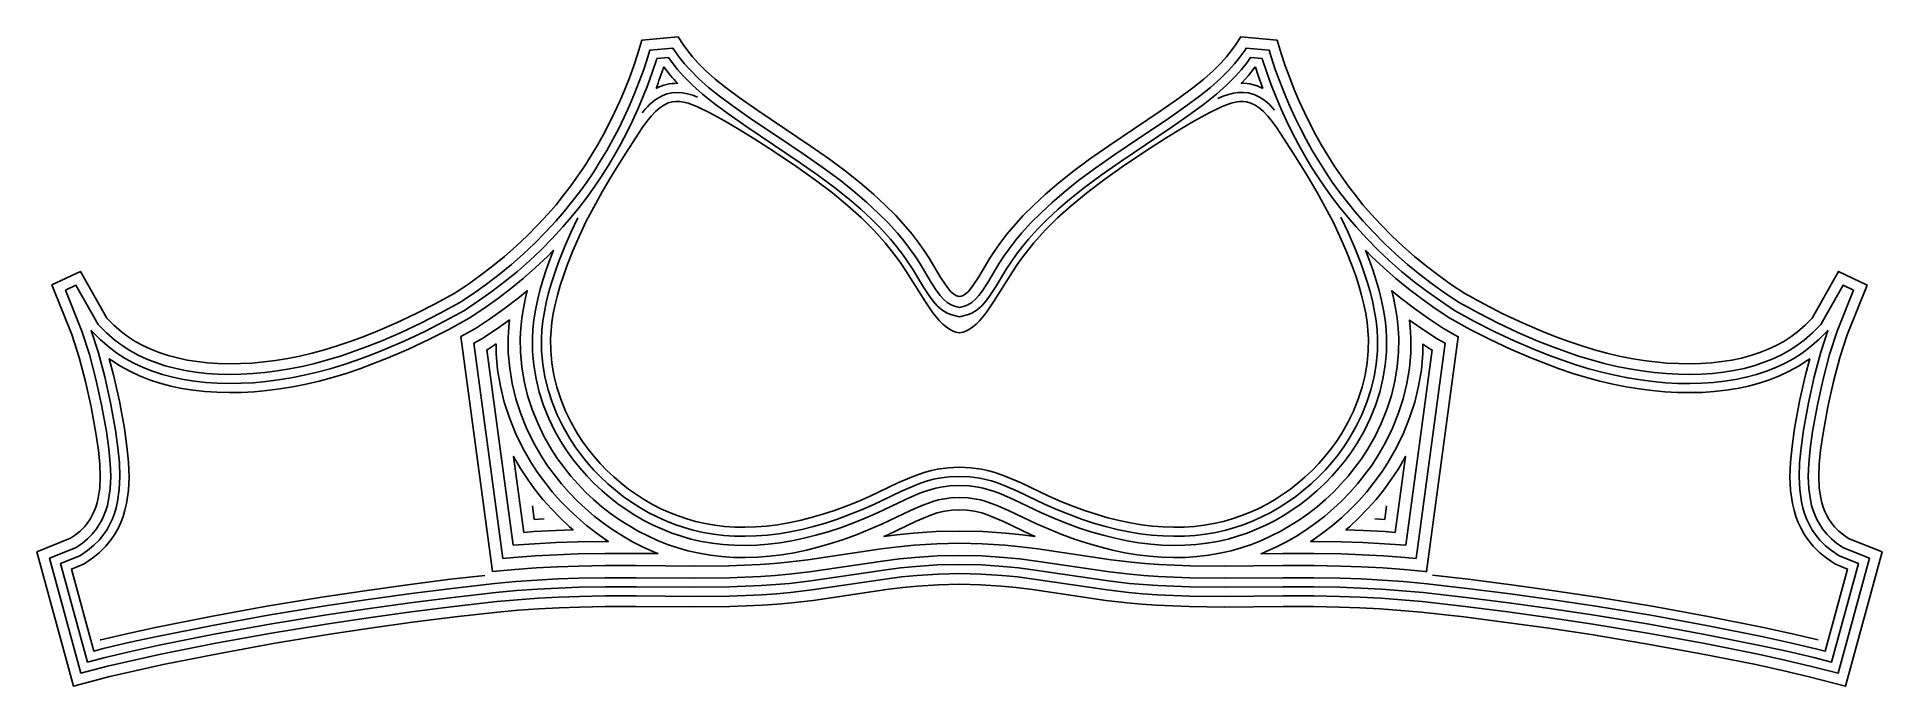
# Model space of a CAD drawing. Extents: x 380 to 988, y 184 to 398.
import ezdxf

# ---------------------------------------------------------------- set-up
doc = ezdxf.new("R2010")
doc.units = 0

msp = doc.modelspace()

# ---------------------------------------------------------------- linework, layer by layer
at = {"layer": '1'}
for points in [[(676.7, 221.338), (669.667, 220.881), (664.689, 220.382), (659.24, 219.704), (635.097, 216.145), (628.076, 215.305), (623.422, 214.872), (618.57, 214.537), (607.938, 214.111), (596.468, 213.992), (577.104, 214.122), (566.979, 214.123), (558.426, 213.981), (551.611, 213.739), (544.796, 213.377), (537.983, 212.883), (531.173, 212.278), (517.047, 210.682), (502.969, 208.907), (488.914, 206.964), (474.883, 204.837), (456.871, 201.85), (438.573, 198.532), (420.441, 194.922), (411.602, 192.991), (402.778, 190.929), (394.06, 188.68), (383.73, 226.572), (392.289, 230.026), (394.41, 231.477), (396.181, 232.941), (397.786, 234.534), (399.177, 236.261), (400.104, 237.658), (400.928, 239.121), (401.642, 240.675), (402.257, 242.29), (402.764, 243.982), (403.185, 245.776), (403.725, 249.469), (403.907, 253.471), (403.749, 257.824), (403.284, 262.635), (402.456, 268.338), (400.857, 277.186), (398.991, 285.646), (396.837, 293.723), (394.402, 301.459), (388.975, 314.901), (392.426, 316.547), (399.758, 303.638), (402.494, 300.833), (405.215, 298.465), (407.635, 296.671), (410.197, 295.042), (412.896, 293.559), (415.741, 292.226), (418.718, 291.062), (421.819, 290.039), (425.046, 289.177), (428.397, 288.465), (431.871, 287.912), (435.455, 287.507), (439.148, 287.257), (442.923, 287.164), (446.788, 287.226), (450.722, 287.432), (454.723, 287.803), (458.758, 288.315), (462.88, 288.991), (467.021, 289.812), (471.191, 290.795), (475.394, 291.93), (479.644, 293.228), (483.985, 294.695), (488.43, 296.333), (493.044, 298.172), (499.606, 300.997), (506.113, 304.048), (512.548, 307.321), (518.979, 310.854), (523.502, 313.848), (527.814, 316.906), (531.997, 320.1), (536.037, 323.404), (539.927, 326.824), (543.675, 330.358), (547.289, 334.024), (550.749, 337.789), (553.41, 340.879), (555.974, 344.046), (558.456, 347.283), (560.836, 350.595), (563.136, 353.987), (565.33, 357.448), (567.442, 360.969), (569.465, 364.585), (571.385, 368.258), (573.221, 372.01), (574.964, 375.834), (576.614, 379.727), (578.174, 383.692), (579.64, 387.732), (581.024, 391.844), (581.705, 394.066), (589.254, 394.75), (589.739, 393.999), (591.357, 391.757), (593.078, 389.601), (594.906, 387.532), (597.745, 384.671), (600.982, 381.797), (604.659, 378.852), (609.1, 375.583), (615.323, 371.245), (624.093, 365.362), (632.579, 359.648), (638.851, 355.257), (644.377, 351.153), (649.295, 347.239), (653.226, 343.864), (656.858, 340.485), (660.207, 337.108), (663.298, 333.686), (665.385, 331.173), (667.34, 328.647), (669.153, 326.122), (670.805, 323.605), (674.482, 317.48), (676.337, 314.625), (677.423, 313.141), (678.492, 311.92), (679.693, 310.876), (681.016, 310.08), (682.131, 309.643), (683.776, 309.243), (685.421, 309.643), (686.536, 310.078), (687.858, 310.876), (689.059, 311.921), (690.129, 313.141), (691.215, 314.625), (693.071, 317.48), (696.746, 323.603), (698.4, 326.122), (700.213, 328.647), (702.167, 331.173), (704.254, 333.685), (707.346, 337.107), (710.694, 340.485), (714.325, 343.863), (718.258, 347.236), (723.175, 351.15), (728.701, 355.256), (734.974, 359.646), (743.46, 365.359), (752.231, 371.242), (758.454, 375.58), (762.895, 378.849), (766.571, 381.795), (769.81, 384.667), (772.649, 387.528), (774.476, 389.598), (776.197, 391.753), (777.814, 393.994), (778.302, 394.746), (785.85, 394.062), (786.531, 391.84), (787.915, 387.728), (789.381, 383.687), (790.94, 379.722), (792.591, 375.83), (794.334, 372.006), (796.169, 368.254), (798.087, 364.581), (800.11, 360.963), (802.224, 357.442), (804.417, 353.983), (806.716, 350.59), (809.098, 347.279), (811.579, 344.04), (814.143, 340.875), (816.805, 337.783), (820.263, 334.019), (823.878, 330.352), (827.626, 326.818), (831.515, 323.399), (835.555, 320.093), (839.737, 316.901), (844.049, 313.842), (848.574, 310.847), (855.003, 307.315), (861.438, 304.041), (867.946, 300.991), (874.506, 298.165), (879.121, 296.325), (883.566, 294.687), (887.907, 293.219), (892.156, 291.923), (896.36, 290.788), (900.529, 289.804), (904.671, 288.983), (908.793, 288.306), (912.829, 287.793), (916.829, 287.423), (920.763, 287.216), (924.628, 287.155), (928.404, 287.248), (932.095, 287.497), (935.68, 287.902), (939.154, 288.455), (942.505, 289.167), (945.734, 290.029), (948.832, 291.051), (951.809, 292.216), (954.655, 293.549), (957.355, 295.031), (959.915, 296.661), (962.337, 298.454), (965.057, 300.822), (967.793, 303.627), (975.126, 316.535), (978.578, 314.89), (973.149, 301.448), (970.714, 293.713), (968.56, 285.635), (966.693, 277.175), (965.094, 268.327), (964.266, 262.624), (963.8, 257.814), (963.642, 253.461), (963.825, 249.459), (964.364, 245.765), (964.785, 243.97), (965.292, 242.28), (965.906, 240.664), (966.62, 239.11), (967.445, 237.646), (968.371, 236.25), (969.762, 234.524), (971.367, 232.929), (973.138, 231.465), (975.26, 230.015), (983.818, 226.56), (973.487, 188.669), (964.77, 190.918), (955.944, 192.981), (947.106, 194.911), (928.974, 198.523), (910.677, 201.842), (892.664, 204.829), (878.634, 206.955), (864.578, 208.9), (850.5, 210.675), (836.375, 212.272), (829.566, 212.877), (822.752, 213.372), (815.936, 213.734), (809.122, 213.977), (800.569, 214.118), (790.443, 214.118), (771.08, 213.988), (759.61, 214.108), (748.977, 214.535), (744.127, 214.869), (739.471, 215.302), (732.451, 216.143), (708.309, 219.703), (702.859, 220.381), (697.881, 220.88), (690.849, 221.338), (683.775, 221.511)], [(676.565, 224.336), (669.42, 223.871), (664.355, 223.363), (658.836, 222.676), (634.7, 219.118), (627.759, 218.289), (623.18, 217.862), (618.407, 217.533), (607.862, 217.11), (596.463, 216.992), (577.114, 217.122), (566.954, 217.123), (558.349, 216.981), (551.479, 216.737), (544.607, 216.371), (537.741, 215.874), (530.871, 215.264), (516.692, 213.66), (502.577, 211.882), (488.483, 209.932), (474.413, 207.801), (456.357, 204.806), (438.012, 201.479), (419.827, 197.858), (410.94, 195.917), (402.062, 193.843), (396.176, 192.324), (387.326, 224.787), (393.713, 227.365), (396.218, 229.078), (398.198, 230.716), (400.019, 232.523), (401.601, 234.487), (402.665, 236.089), (403.603, 237.757), (404.411, 239.514), (405.099, 241.325), (405.665, 243.208), (406.135, 245.215), (406.714, 249.184), (406.91, 253.458), (406.744, 258.024), (406.263, 262.995), (405.418, 268.82), (403.799, 277.776), (401.906, 286.356), (399.719, 294.561), (397.478, 301.68), (400.432, 298.65), (403.335, 296.124), (405.935, 294.198), (408.668, 292.46), (411.536, 290.884), (414.558, 289.468), (417.7, 288.239), (420.96, 287.163), (424.347, 286.259), (427.849, 285.514), (431.466, 284.938), (435.186, 284.518), (439.009, 284.26), (442.909, 284.164), (446.89, 284.227), (450.938, 284.439), (455.05, 284.819), (459.19, 285.346), (463.414, 286.039), (467.657, 286.88), (471.927, 287.886), (476.223, 289.047), (480.563, 290.371), (484.984, 291.866), (489.505, 293.531), (494.193, 295.401), (500.836, 298.261), (507.429, 301.352), (513.951, 304.669), (520.532, 308.284), (525.198, 311.373), (529.593, 314.49), (533.857, 317.745), (537.977, 321.118), (541.946, 324.605), (545.772, 328.213), (549.463, 331.955), (552.99, 335.795), (555.712, 338.956), (558.329, 342.189), (560.865, 345.495), (563.297, 348.877), (565.644, 352.342), (567.883, 355.872), (570.039, 359.464), (572.105, 363.158), (574.062, 366.905), (575.932, 370.729), (577.71, 374.625), (579.392, 378.592), (580.98, 382.631), (582.471, 386.741), (583.88, 390.926), (583.983, 391.26), (587.769, 391.603), (588.968, 389.942), (590.781, 387.673), (592.715, 385.481), (595.683, 382.491), (599.047, 379.504), (602.831, 376.473), (607.352, 373.144), (613.63, 368.769), (622.42, 362.872), (630.881, 357.175), (637.097, 352.824), (642.548, 348.774), (647.383, 344.926), (651.227, 341.626), (654.77, 338.33), (658.027, 335.045), (661.031, 331.72), (663.044, 329.296), (664.935, 326.854), (666.678, 324.424), (668.263, 322.008), (671.936, 315.891), (673.866, 312.92), (675.081, 311.262), (676.37, 309.79), (677.922, 308.441), (679.686, 307.378), (681.225, 306.776), (683.776, 306.155), (686.325, 306.775), (687.866, 307.377), (689.63, 308.441), (691.181, 309.791), (692.47, 311.262), (693.685, 312.92), (695.615, 315.89), (699.288, 322.008), (700.874, 324.424), (702.617, 326.854), (704.508, 329.296), (706.522, 331.72), (709.525, 335.045), (712.781, 338.329), (716.325, 341.625), (720.17, 344.925), (725.005, 348.772), (730.456, 352.822), (736.673, 357.172), (745.134, 362.87), (753.924, 368.766), (760.202, 373.141), (764.723, 376.47), (768.506, 379.5), (771.872, 382.487), (774.84, 385.477), (776.773, 387.669), (778.586, 389.938), (779.786, 391.6), (783.572, 391.257), (783.675, 390.921), (785.083, 386.738), (786.574, 382.626), (788.162, 378.589), (789.844, 374.621), (791.621, 370.725), (793.491, 366.902), (795.448, 363.154), (797.515, 359.459), (799.67, 355.867), (801.909, 352.337), (804.256, 348.873), (806.689, 345.49), (809.223, 342.184), (811.841, 338.951), (814.563, 335.789), (818.09, 331.95), (821.78, 328.207), (825.606, 324.601), (829.573, 321.111), (833.695, 317.739), (837.959, 314.484), (842.353, 311.367), (847.02, 308.277), (853.601, 304.662), (860.121, 301.345), (866.715, 298.254), (873.358, 295.394), (878.048, 293.524), (882.568, 291.858), (886.988, 290.363), (891.326, 289.039), (895.624, 287.878), (899.893, 286.871), (904.137, 286.031), (908.361, 285.338), (912.5, 284.811), (916.612, 284.43), (920.66, 284.218), (924.642, 284.154), (928.542, 284.25), (932.365, 284.508), (936.084, 284.929), (939.702, 285.504), (943.204, 286.249), (946.591, 287.153), (949.851, 288.229), (952.993, 289.459), (956.015, 290.873), (958.883, 292.449), (961.616, 294.187), (964.216, 296.114), (967.119, 298.64), (970.074, 301.668), (967.833, 294.549), (965.644, 286.346), (963.751, 277.765), (962.132, 268.809), (961.286, 262.985), (960.806, 258.012), (960.64, 253.447), (960.834, 249.172), (961.415, 245.205), (961.884, 243.197), (962.45, 241.314), (963.138, 239.504), (963.945, 237.745), (964.885, 236.079), (965.949, 234.477), (967.53, 232.512), (969.351, 230.705), (971.331, 229.067), (973.835, 227.354), (980.223, 224.776), (971.372, 192.313), (965.486, 193.831), (956.606, 195.908), (947.72, 197.85), (929.535, 201.47), (911.19, 204.798), (893.134, 207.792), (879.064, 209.924), (864.97, 211.876), (850.856, 213.655), (836.676, 215.257), (829.807, 215.867), (822.94, 216.366), (816.07, 216.731), (809.199, 216.976), (800.593, 217.118), (790.434, 217.118), (771.085, 216.988), (759.686, 217.108), (749.14, 217.53), (744.368, 217.86), (739.789, 218.286), (732.848, 219.116), (708.713, 222.675), (703.194, 223.362), (698.128, 223.87), (690.982, 224.335), (683.775, 224.512)], [(783.83, 381.394), (781.941, 382.29), (779.546, 382.937), (777.512, 383.148), (776.73, 383.124), (777.031, 383.427), (779.072, 385.739), (780.976, 388.122), (781.218, 388.458), (781.342, 388.447), (782.251, 385.748)], [(683.774, 256.541), (687.445, 256.41), (691.015, 255.93), (693.055, 255.49), (695.144, 254.91), (697.325, 254.2), (699.624, 253.33), (704.095, 251.4), (713.274, 247.04), (717.214, 245.31), (721.125, 243.73), (725.015, 242.3), (728.865, 241.039), (732.685, 239.938), (736.445, 238.999), (740.165, 238.229), (743.824, 237.618), (747.424, 237.179), (750.974, 236.899), (754.455, 236.789), (757.864, 236.839), (761.215, 237.059), (764.494, 237.448), (767.694, 237.999), (770.835, 238.709), (773.714, 239.528), (776.574, 240.498), (779.414, 241.628), (782.214, 242.899), (784.964, 244.318), (787.675, 245.868), (790.305, 247.558), (792.874, 249.368), (795.355, 251.307), (797.755, 253.348), (800.045, 255.509), (802.224, 257.757), (804.295, 260.098), (806.245, 262.528), (808.064, 265.027), (809.746, 267.598), (811.866, 271.287), (813.716, 275.098), (815.285, 278.988), (816.565, 282.948), (817.546, 286.947), (818.215, 290.948), (818.565, 294.948), (818.616, 298.908), (818.466, 301.627), (818.165, 304.417), (817.726, 307.288), (817.126, 310.237), (816.376, 313.278), (815.476, 316.428), (814.417, 319.708), (813.186, 323.158), (811.305, 327.928), (809.226, 332.678), (806.946, 337.458), (804.406, 342.348), (801.607, 347.348), (798.446, 352.688), (794.817, 358.537), (790.386, 365.427), (788.407, 368.408), (786.867, 370.548), (785.426, 372.348), (784.037, 373.828), (782.638, 375.049), (781.247, 375.979), (779.858, 376.637), (778.447, 377.019), (777.297, 377.138), (776.058, 377.099), (774.737, 376.898), (773.306, 376.538), (771.808, 376.039), (770.157, 375.369), (766.137, 373.398), (761.307, 370.768), (756.418, 367.909), (751.296, 364.729), (745.146, 360.729), (737.467, 355.569), (731.227, 351.16), (725.676, 346.969), (720.707, 342.9), (716.126, 338.8), (711.996, 334.709), (708.276, 330.59), (704.956, 326.419), (703.146, 323.89), (701.216, 321.01), (694.996, 311.14), (692.545, 307.5), (690.375, 304.85), (689.265, 303.73), (688.186, 302.81), (687.116, 302.071), (686.035, 301.5), (684.936, 301.09), (683.776, 300.83), (682.615, 301.09), (681.515, 301.5), (680.436, 302.07), (679.365, 302.81), (678.286, 303.73), (677.176, 304.85), (675.005, 307.501), (672.555, 311.141), (666.336, 321.011), (664.405, 323.89), (662.596, 326.421), (659.276, 330.591), (655.556, 334.71), (651.426, 338.8), (646.846, 342.901), (641.877, 346.971), (636.327, 351.16), (630.087, 355.572), (622.407, 360.731), (616.257, 364.731), (611.137, 367.912), (606.247, 370.772), (601.417, 373.401), (597.397, 375.372), (595.747, 376.042), (594.247, 376.541), (592.817, 376.901), (591.497, 377.101), (590.257, 377.142), (589.106, 377.022), (587.697, 376.641), (586.306, 375.981), (584.918, 375.052), (583.517, 373.833), (582.127, 372.352), (580.687, 370.552), (579.147, 368.413), (577.167, 365.432), (572.737, 358.542), (569.107, 352.692), (565.946, 347.353), (563.146, 342.352), (560.606, 337.462), (558.327, 332.682), (556.246, 327.932), (554.366, 323.163), (553.135, 319.713), (552.076, 316.432), (551.176, 313.283), (550.426, 310.243), (549.826, 307.293), (549.385, 304.423), (549.085, 301.633), (548.935, 298.912), (548.986, 294.953), (549.335, 290.952), (550.006, 286.952), (550.984, 282.952), (552.266, 278.993), (553.835, 275.102), (555.686, 271.292), (557.805, 267.603), (559.485, 265.033), (561.305, 262.532), (563.255, 260.103), (565.324, 257.763), (567.505, 255.513), (569.795, 253.352), (572.194, 251.312), (574.675, 249.371), (577.245, 247.562), (579.875, 245.872), (582.584, 244.322), (585.334, 242.902), (588.135, 241.632), (590.974, 240.502), (593.835, 239.533), (596.714, 238.711), (599.854, 238.002), (603.054, 237.452), (606.334, 237.061), (609.684, 236.842), (613.095, 236.792), (616.574, 236.902), (620.124, 237.181), (623.724, 237.622), (627.385, 238.231), (631.105, 239.002), (634.865, 239.941), (638.684, 241.041), (642.534, 242.301), (646.425, 243.731), (650.335, 245.31), (654.274, 247.041), (663.455, 251.401), (667.925, 253.331), (670.225, 254.2), (672.405, 254.91), (674.494, 255.49), (676.534, 255.93), (680.105, 256.41)], [(817.697, 328.075), (819.682, 326.061), (823.586, 322.381), (827.633, 318.823), (831.834, 315.386), (836.181, 312.068), (840.657, 308.892), (845.467, 305.708), (852.198, 302.01), (858.804, 298.649), (865.485, 295.518), (872.21, 292.622), (876.973, 290.722), (881.569, 289.03), (886.07, 287.508), (890.497, 286.155), (894.889, 284.969), (899.257, 283.94), (903.602, 283.078), (907.928, 282.368), (912.172, 281.828), (916.395, 281.438), (920.558, 281.219), (924.654, 281.154), (928.68, 281.253), (932.634, 281.519), (936.489, 281.956), (940.249, 282.553), (943.903, 283.33), (947.448, 284.276), (950.868, 285.405), (954.177, 286.701), (957.375, 288.197), (960.412, 289.867), (963.316, 291.713), (964.133, 292.318), (962.729, 287.054), (960.809, 278.355), (959.171, 269.293), (958.308, 263.346), (957.81, 258.212), (957.637, 253.433), (957.845, 248.887), (958.464, 244.645), (958.984, 242.424), (959.607, 240.349), (960.37, 238.344), (961.271, 236.38), (962.325, 234.511), (963.525, 232.702), (965.299, 230.5), (967.333, 228.479), (969.525, 226.668), (972.41, 224.694), (976.627, 222.992), (969.256, 195.957), (966.202, 196.745), (957.268, 198.833), (948.333, 200.786), (930.095, 204.417), (911.703, 207.753), (893.604, 210.754), (879.495, 212.894), (865.364, 214.849), (851.212, 216.633), (836.978, 218.242), (830.048, 218.859), (823.129, 219.36), (816.203, 219.73), (809.277, 219.976), (800.618, 220.118), (790.423, 220.119), (771.09, 219.988), (759.761, 220.107), (749.304, 220.527), (744.61, 220.851), (740.105, 221.269), (733.246, 222.09), (709.116, 225.648), (703.529, 226.345), (698.376, 226.861), (691.117, 227.333), (683.774, 227.513), (676.431, 227.333), (669.173, 226.861), (664.02, 226.345), (658.432, 225.649), (634.303, 222.092), (627.442, 221.272), (622.937, 220.852), (618.244, 220.529), (607.786, 220.11), (596.457, 219.992), (577.125, 220.123), (566.93, 220.123), (558.271, 219.98), (551.345, 219.734), (544.419, 219.365), (537.5, 218.864), (530.57, 218.248), (516.336, 216.64), (502.184, 214.856), (488.053, 212.902), (473.944, 210.763), (455.845, 207.761), (437.452, 204.427), (419.214, 200.796), (410.279, 198.844), (401.345, 196.755), (398.292, 195.968), (390.921, 223.004), (395.137, 224.705), (398.023, 226.678), (400.215, 228.49), (402.251, 230.511), (404.024, 232.713), (405.224, 234.521), (406.279, 236.391), (407.179, 238.353), (407.941, 240.359), (408.564, 242.434), (409.084, 244.655), (409.704, 248.898), (409.912, 253.444), (409.739, 258.222), (409.242, 263.356), (408.379, 269.303), (406.741, 278.366), (404.823, 287.066), (403.419, 292.329), (404.235, 291.724), (407.139, 289.876), (410.176, 288.207), (413.374, 286.711), (416.682, 285.415), (420.102, 284.287), (423.647, 283.34), (427.301, 282.564), (431.062, 281.965), (434.917, 281.528), (438.871, 281.262), (442.897, 281.163), (446.993, 281.228), (451.155, 281.446), (455.379, 281.837), (459.623, 282.378), (463.949, 283.088), (468.293, 283.947), (472.662, 284.978), (477.053, 286.163), (481.481, 287.515), (485.982, 289.036), (490.579, 290.73), (495.342, 292.629), (502.066, 295.524), (508.747, 298.656), (515.353, 302.016), (522.085, 305.714), (526.894, 308.899), (531.371, 312.074), (535.717, 315.391), (539.919, 318.829), (543.967, 322.387), (547.87, 326.067), (549.855, 328.081), (548.748, 325.27), (547.454, 321.644), (546.335, 318.18), (545.377, 314.826), (544.57, 311.559), (543.917, 308.345), (543.434, 305.198), (543.104, 302.119), (542.934, 299.04), (542.989, 294.653), (543.379, 290.194), (544.125, 285.741), (545.209, 281.314), (546.621, 276.945), (548.348, 272.666), (550.379, 268.485), (552.688, 264.464), (554.546, 261.624), (556.538, 258.887), (558.665, 256.235), (560.92, 253.685), (563.29, 251.24), (565.791, 248.882), (568.402, 246.661), (571.097, 244.553), (573.894, 242.583), (576.762, 240.741), (579.717, 239.05), (582.717, 237.501), (585.785, 236.11), (588.9, 234.87), (592.048, 233.802), (595.23, 232.895), (598.684, 232.115), (602.191, 231.512), (605.783, 231.085), (609.443, 230.845), (613.146, 230.79), (616.905, 230.908), (620.724, 231.21), (624.582, 231.682), (628.485, 232.331), (632.441, 233.151), (636.423, 234.146), (640.448, 235.304), (644.504, 236.632), (648.584, 238.133), (652.665, 239.782), (656.769, 241.583), (665.933, 245.934), (670.176, 247.768), (672.215, 248.539), (674.137, 249.164), (675.931, 249.662), (677.568, 250.016), (680.612, 250.424), (683.774, 250.536), (686.938, 250.425), (689.98, 250.015), (691.618, 249.662), (693.413, 249.164), (695.333, 248.538), (697.373, 247.767), (701.618, 245.935), (710.781, 241.582), (714.883, 239.78), (718.965, 238.13), (723.045, 236.63), (727.1, 235.303), (731.127, 234.144), (735.108, 233.149), (739.063, 232.329), (742.966, 231.679), (746.825, 231.208), (750.644, 230.907), (754.404, 230.788), (758.105, 230.842), (761.765, 231.082), (765.356, 231.51), (768.865, 232.111), (772.319, 232.893), (775.501, 233.798), (778.648, 234.866), (781.765, 236.106), (784.831, 237.497), (787.831, 239.046), (790.788, 240.737), (793.655, 242.579), (796.453, 244.549), (799.147, 246.657), (801.758, 248.877), (804.26, 251.235), (806.629, 253.681), (808.884, 256.23), (811.013, 258.882), (813.004, 261.618), (814.861, 264.459), (817.171, 268.48), (819.203, 272.662), (820.929, 276.939), (822.341, 281.309), (823.425, 285.736), (824.172, 290.19), (824.562, 294.647), (824.618, 299.035), (824.448, 302.114), (824.117, 305.193), (823.634, 308.341), (822.981, 311.555), (822.175, 314.821), (821.218, 318.175), (820.097, 321.638), (818.805, 325.265)], [(529.734, 222.19), (519.288, 299.614), (524.155, 302.287), (529.156, 305.599), (533.742, 308.851), (538.198, 312.252), (541.235, 314.737), (540.667, 312.438), (539.978, 309.047), (539.467, 305.715), (539.116, 302.443), (538.932, 299.125), (538.991, 294.453), (539.408, 289.689), (540.205, 284.935), (541.359, 280.222), (542.859, 275.58), (544.69, 271.043), (546.842, 266.612), (549.277, 262.372), (551.253, 259.351), (553.358, 256.457), (555.605, 253.657), (557.984, 250.967), (560.48, 248.392), (563.121, 245.901), (565.874, 243.561), (568.711, 241.341), (571.66, 239.264), (574.686, 237.319), (577.806, 235.536), (580.972, 233.901), (584.218, 232.427), (587.518, 231.115), (590.857, 229.982), (594.241, 229.018), (597.903, 228.19), (601.616, 227.552), (605.415, 227.1), (609.283, 226.846), (613.179, 226.789), (617.126, 226.914), (621.124, 227.229), (625.153, 227.721), (629.221, 228.399), (633.331, 229.25), (637.462, 230.282), (641.624, 231.481), (645.816, 232.853), (650.023, 234.399), (654.218, 236.096), (658.43, 237.945), (667.583, 242.291), (671.677, 244.059), (673.544, 244.765), (675.292, 245.334), (676.887, 245.776), (678.257, 246.072), (680.95, 246.434), (683.775, 246.534), (686.599, 246.433), (689.291, 246.072), (690.662, 245.776), (692.258, 245.333), (694.005, 244.764), (695.871, 244.059), (699.965, 242.29), (709.118, 237.943), (713.33, 236.093), (717.525, 234.398), (721.733, 232.851), (725.925, 231.48), (730.088, 230.281), (734.217, 229.248), (738.328, 228.397), (742.394, 227.719), (746.424, 227.226), (750.423, 226.911), (754.369, 226.786), (758.266, 226.843), (762.132, 227.098), (765.933, 227.549), (769.645, 228.187), (773.308, 229.016), (776.691, 229.978), (780.031, 231.111), (783.33, 232.424), (786.576, 233.896), (789.742, 235.532), (792.863, 237.316), (795.889, 239.26), (798.838, 241.337), (801.676, 243.557), (804.428, 245.896), (807.07, 248.388), (809.565, 250.962), (811.943, 253.652), (814.191, 256.452), (816.297, 259.345), (818.272, 262.366), (820.708, 266.607), (822.86, 271.037), (824.69, 275.574), (826.192, 280.216), (827.346, 284.928), (828.143, 289.683), (828.56, 294.448), (828.619, 299.119), (828.436, 302.438), (828.085, 305.71), (827.573, 309.043), (826.885, 312.433), (826.317, 314.731), (829.354, 312.248), (833.81, 308.846), (838.396, 305.593), (843.396, 302.282), (848.262, 299.608), (837.813, 222.173), (837.379, 222.223), (830.37, 222.845), (823.38, 223.353), (816.381, 223.725), (809.382, 223.974), (800.652, 224.118), (790.411, 224.118), (771.098, 223.989), (759.863, 224.106), (749.522, 224.521), (744.934, 224.837), (740.529, 225.247), (733.775, 226.056), (709.656, 229.612), (703.977, 230.319), (698.704, 230.847), (691.295, 231.33), (683.774, 231.514), (676.253, 231.33), (668.844, 230.849), (663.573, 230.32), (657.893, 229.613), (633.773, 226.058), (627.019, 225.249), (622.614, 224.84), (618.026, 224.523), (607.686, 224.109), (596.451, 223.992), (577.137, 224.122), (566.897, 224.122), (558.167, 223.979), (551.168, 223.73), (544.168, 223.357), (537.179, 222.852)], [(533.188, 226.512), (523.619, 297.43), (526.226, 298.861), (531.418, 302.3), (535.379, 305.108), (535.127, 302.767), (534.931, 299.211), (534.993, 294.253), (535.437, 289.183), (536.284, 284.127), (537.508, 279.128), (539.097, 274.214), (541.032, 269.418), (543.304, 264.74), (545.866, 260.279), (547.959, 257.077), (550.18, 254.027), (552.546, 251.077), (555.049, 248.249), (557.67, 245.543), (560.451, 242.92), (563.343, 240.461), (566.326, 238.129), (569.426, 235.945), (572.611, 233.899), (575.894, 232.021), (579.227, 230.299), (582.652, 228.746), (584.342, 228.073), (577.151, 228.122), (566.864, 228.122), (558.062, 227.977), (550.99, 227.726), (543.917, 227.351), (536.857, 226.838)], [(834.362, 226.506), (830.691, 226.833), (823.631, 227.345), (816.558, 227.722), (809.486, 227.973), (800.684, 228.118), (790.396, 228.118), (783.207, 228.071), (784.897, 228.742), (788.322, 230.295), (791.655, 232.016), (794.939, 233.895), (798.123, 235.94), (801.223, 238.124), (804.205, 240.457), (807.097, 242.915), (809.88, 245.539), (812.501, 248.243), (815.003, 251.074), (817.37, 254.022), (819.59, 257.072), (821.683, 260.274), (824.246, 264.735), (826.518, 269.413), (828.454, 274.208), (830.043, 279.124), (831.266, 284.121), (832.114, 289.177), (832.557, 294.248), (832.62, 299.205), (832.425, 302.761), (832.174, 305.102), (836.133, 302.293), (841.325, 298.856), (843.931, 297.424)], [(536.641, 230.834), (527.951, 295.245), (528.296, 295.435), (530.956, 297.195), (530.995, 294.054), (531.465, 288.678), (532.363, 283.319), (533.658, 278.037), (535.334, 272.849), (537.374, 267.794), (539.766, 262.869), (542.455, 258.187), (544.666, 254.805), (547.001, 251.597), (549.486, 248.5), (552.113, 245.53), (554.859, 242.696), (557.782, 239.94), (560.815, 237.361), (563.94, 234.916), (567.193, 232.627), (567.976, 232.122), (566.832, 232.123), (557.958, 231.976), (550.813, 231.722), (543.667, 231.342)], [(830.908, 230.827), (823.882, 231.336), (816.735, 231.717), (809.59, 231.972), (800.716, 232.118), (799.573, 232.119), (800.356, 232.621), (803.608, 234.912), (806.733, 237.356), (809.767, 239.934), (812.69, 242.691), (815.436, 245.525), (818.063, 248.495), (820.548, 251.592), (822.884, 254.799), (825.094, 258.181), (827.784, 262.862), (830.176, 267.789), (832.217, 272.843), (833.894, 278.031), (835.187, 283.313), (836.085, 288.673), (836.556, 294.048), (836.595, 297.189), (839.255, 295.428), (839.6, 295.239)], [(540.101, 235.095), (536.724, 260.134), (539.044, 256.094), (541.374, 252.532), (543.823, 249.166), (546.427, 245.922), (549.177, 242.812), (552.049, 239.849), (555.113, 236.958), (556.332, 235.921), (550.636, 235.719), (543.416, 235.334)], [(827.447, 235.089), (824.133, 235.33), (816.912, 235.714), (811.216, 235.916), (812.436, 236.954), (815.5, 239.844), (818.372, 242.808), (821.122, 245.916), (823.727, 249.162), (826.177, 252.527), (828.506, 256.089), (830.826, 260.128)], [(708.687, 233.764), (704.422, 234.295), (699.035, 234.835), (691.474, 235.327), (683.775, 235.515), (676.074, 235.327), (668.515, 234.835), (663.127, 234.296), (658.862, 233.765), (660.093, 234.305), (669.235, 238.647), (673.178, 240.349), (674.872, 240.989), (676.447, 241.503), (677.844, 241.891), (678.947, 242.129), (681.288, 242.444), (683.774, 242.531), (686.261, 242.443), (688.602, 242.128), (689.704, 241.891), (691.102, 241.502), (692.677, 240.99), (694.371, 240.348), (698.314, 238.646), (707.456, 234.304)]]:
    msp.add_lwpolyline(points, close=True, dxfattribs=at)
for points in [[(787.695, 374.316), (786.122, 375.991), (784.464, 377.436), (782.732, 378.595), (780.9, 379.464), (778.997, 379.977), (777.405, 380.143), (775.783, 380.091), (774.144, 379.843), (772.466, 379.42), (770.767, 378.854), (768.931, 378.108)], [(557.921, 338.8), (555.598, 333.93), (553.476, 329.085), (551.557, 324.216), (550.294, 320.677), (549.205, 317.306), (548.276, 314.054), (547.498, 310.901), (546.871, 307.82), (546.41, 304.81), (546.095, 301.876), (545.935, 298.977), (545.987, 294.803), (546.357, 290.573), (547.066, 286.347), (548.097, 282.134), (549.443, 277.969), (551.091, 273.885), (553.032, 269.889), (555.246, 266.033), (557.015, 263.328), (558.922, 260.71), (560.96, 258.169), (563.123, 255.724), (565.397, 253.376), (567.793, 251.116), (570.298, 248.986), (572.886, 246.962), (575.57, 245.073), (578.317, 243.306), (581.151, 241.686), (584.026, 240.202), (586.96, 238.87), (589.937, 237.686), (592.941, 236.667), (595.972, 235.804), (599.269, 235.059), (602.623, 234.482), (606.058, 234.073), (609.565, 233.843), (613.119, 233.791), (616.739, 233.905), (620.424, 234.195), (624.153, 234.651), (627.935, 235.281), (631.773, 236.076), (635.643, 237.044), (639.566, 238.173), (643.518, 239.466), (647.505, 240.931), (651.499, 242.546), (655.522, 244.312), (664.694, 248.667), (669.05, 250.549), (671.221, 251.369), (673.271, 252.037), (675.213, 252.577), (677.052, 252.973), (680.358, 253.418), (683.775, 253.539), (687.191, 253.417), (690.498, 252.973), (692.337, 252.575), (694.279, 252.036), (696.329, 251.369), (698.499, 250.548), (702.856, 248.667), (712.028, 244.311), (716.049, 242.545), (720.044, 240.93), (724.03, 239.465), (727.982, 238.171), (731.906, 237.042), (735.776, 236.073), (739.614, 235.28), (743.395, 234.65), (747.124, 234.192), (750.809, 233.902), (754.429, 233.788), (757.984, 233.841), (761.49, 234.071), (764.925, 234.479), (768.28, 235.055), (771.576, 235.801), (774.607, 236.663), (777.611, 237.682), (780.588, 238.867), (783.523, 240.198), (786.398, 241.682), (789.231, 243.302), (791.98, 245.069), (794.664, 246.958), (797.25, 248.982), (799.757, 251.113), (802.152, 253.371), (804.426, 255.72), (806.589, 258.164), (808.628, 260.706), (810.535, 263.323), (812.303, 266.029), (814.518, 269.883), (816.458, 273.88), (818.107, 277.963), (819.453, 282.129), (820.486, 286.342), (821.193, 290.568), (821.564, 294.797), (821.616, 298.971), (821.457, 301.871), (821.142, 304.806), (820.68, 307.814), (820.054, 310.895), (819.275, 314.049), (818.346, 317.301), (817.258, 320.673), (815.996, 324.212), (814.077, 329.081), (811.954, 333.925), (809.632, 338.796), (809.548, 338.957)], [(546.797, 239.521), (543.565, 239.348), (542.956, 243.855)], [(824.593, 243.851), (823.985, 239.343), (820.751, 239.515)], [(527.235, 220.891), (515.979, 219.619), (501.791, 217.831), (487.623, 215.87), (473.473, 213.727), (455.331, 210.718), (436.891, 207.373), (418.602, 203.733), (409.617, 201.77), (400.628, 199.669), (400.408, 199.613)], [(966.919, 199.659), (957.93, 201.76), (948.946, 203.723), (930.656, 207.364), (912.217, 210.71), (894.074, 213.718), (879.926, 215.863), (865.757, 217.823), (851.568, 219.612), (839.763, 220.947)]]:
    msp.add_lwpolyline(points, dxfattribs=at)
for points, knots in [([(583.717, 381.395), (584.572, 383.714), (585.439, 386.084), (586.212, 388.451), (586.212, 388.451), (586.253, 388.455), (586.295, 388.458), (586.336, 388.462), (586.336, 388.462), (587.722, 386.629), (589.227, 384.82), (590.824, 383.127), (590.824, 383.127), (588.347, 383.208), (585.887, 382.557), (583.717, 381.395)], [0, 0, 0, 0, 0.25, 0.25, 0.25, 0.25, 0.5, 0.5, 0.5, 0.5, 0.75, 0.75, 0.75, 0.75, 1, 1, 1, 1]), ([(597.413, 378.603), (593.243, 380.412), (588.064, 380.955), (584.174, 378.164), (584.174, 378.164), (582.217, 376.921), (580.593, 375.237), (579.156, 373.441)], [0, 0, 0, 0, 0.5, 0.5, 0.5, 0.5, 1, 1, 1, 1])]:
    msp.add_open_spline(points, degree=3, knots=knots, dxfattribs=at)
at = {"layer": '5'}
msp.add_lwpolyline([(676.857, 217.841), (669.955, 217.391), (665.079, 216.904), (659.711, 216.236), (635.56, 212.675), (628.447, 211.823), (623.704, 211.383), (618.761, 211.041), (608.026, 210.612), (596.476, 210.492), (577.092, 210.622), (567.008, 210.622), (558.516, 210.483), (551.766, 210.243), (545.016, 209.884), (538.264, 209.395), (531.523, 208.796), (517.463, 207.207), (503.429, 205.437), (489.415, 203.499), (475.432, 201.381), (457.469, 198.402), (439.226, 195.093), (421.156, 191.496), (412.374, 189.578), (403.613, 187.53), (391.592, 184.428), (379.535, 228.654), (390.627, 233.129), (392.302, 234.276), (393.829, 235.536), (395.182, 236.881), (396.351, 238.331), (397.118, 239.486), (397.809, 240.712), (398.413, 242.029), (398.94, 243.417), (399.382, 244.884), (399.743, 246.428), (400.236, 249.804), (400.404, 253.488), (400.256, 257.593), (399.808, 262.216), (399.002, 267.775), (397.424, 276.498), (395.59, 284.817), (393.475, 292.747), (391.104, 300.276), (384.497, 316.645), (393.861, 321.107), (402.578, 305.759), (404.9, 303.379), (407.409, 301.195), (409.619, 299.559), (411.98, 298.056), (414.482, 296.681), (417.123, 295.445), (419.905, 294.355), (422.818, 293.394), (425.863, 292.582), (429.036, 291.907), (432.343, 291.38), (435.771, 290.992), (439.308, 290.755), (442.937, 290.665), (446.668, 290.724), (450.469, 290.924), (454.341, 291.282), (458.254, 291.78), (462.256, 292.436), (466.279, 293.233), (470.333, 294.19), (474.428, 295.295), (478.573, 296.56), (482.819, 297.995), (487.176, 299.601), (491.704, 301.405), (498.17, 304.189), (504.576, 307.193), (510.912, 310.415), (517.167, 313.852), (521.523, 316.735), (525.739, 319.727), (529.826, 322.845), (533.772, 326.074), (537.569, 329.413), (541.227, 332.86), (544.754, 336.437), (548.132, 340.115), (550.722, 343.123), (553.224, 346.212), (555.645, 349.371), (557.967, 352.599), (560.209, 355.906), (562.351, 359.286), (564.414, 362.723), (566.387, 366.25), (568.261, 369.837), (570.055, 373.506), (571.759, 377.244), (573.374, 381.051), (574.9, 384.929), (576.335, 388.887), (577.691, 392.915), (579.048, 397.34), (591.043, 398.427), (592.63, 395.974), (594.146, 393.875), (595.761, 391.853), (597.462, 389.924), (600.151, 387.215), (603.24, 384.475), (606.792, 381.628), (611.138, 378.428), (617.3, 374.134), (626.045, 368.266), (634.56, 362.533), (640.9, 358.097), (646.511, 353.927), (651.524, 349.936), (655.56, 346.474), (659.294, 343), (662.75, 339.515), (665.944, 335.978), (668.116, 333.364), (670.147, 330.739), (672.039, 328.104), (673.769, 325.466), (677.45, 319.335), (679.218, 316.615), (680.155, 315.333), (680.97, 314.405), (681.761, 313.716), (682.568, 313.23), (683.187, 312.988), (683.776, 312.844), (684.365, 312.988), (684.983, 313.23), (685.79, 313.716), (686.582, 314.404), (687.396, 315.333), (688.334, 316.614), (690.102, 319.335), (693.782, 325.465), (695.514, 328.103), (697.404, 330.739), (699.436, 333.362), (701.609, 335.976), (704.803, 339.514), (708.258, 342.999), (711.994, 346.472), (716.028, 349.935), (721.041, 353.926), (726.654, 358.095), (732.994, 362.531), (741.508, 368.265), (750.255, 374.132), (756.416, 378.425), (760.762, 381.625), (764.315, 384.47), (767.404, 387.212), (770.091, 389.92), (771.794, 391.85), (773.409, 393.871), (774.924, 395.971), (776.512, 398.424), (788.507, 397.336), (789.863, 392.911), (791.22, 388.884), (792.655, 384.924), (794.18, 381.047), (795.795, 377.239), (797.5, 373.502), (799.293, 369.833), (801.166, 366.245), (803.14, 362.718), (805.202, 359.28), (807.345, 355.902), (809.587, 352.594), (811.908, 349.366), (814.329, 346.207), (816.83, 343.119), (819.42, 340.11), (822.798, 336.432), (826.326, 332.855), (829.983, 329.407), (833.78, 326.069), (837.726, 322.839), (841.813, 319.719), (846.028, 316.73), (850.385, 313.845), (856.64, 310.408), (862.976, 307.185), (869.38, 304.182), (875.847, 301.398), (880.375, 299.593), (884.732, 297.988), (888.979, 296.552), (893.124, 295.287), (897.218, 294.181), (901.271, 293.225), (905.294, 292.427), (909.297, 291.77), (913.21, 291.273), (917.082, 290.914), (920.883, 290.715), (924.613, 290.656), (928.243, 290.745), (931.781, 290.984), (935.209, 291.371), (938.515, 291.897), (941.689, 292.572), (944.733, 293.384), (947.646, 294.346), (950.428, 295.435), (953.069, 296.672), (955.57, 298.045), (957.932, 299.548), (960.142, 301.185), (962.652, 303.369), (964.973, 305.748), (973.69, 321.096), (983.056, 316.633), (976.447, 300.266), (974.076, 292.735), (971.96, 284.806), (970.125, 276.486), (968.549, 267.765), (967.741, 262.205), (967.294, 257.582), (967.145, 253.477), (967.312, 249.793), (967.806, 246.418), (968.168, 244.874), (968.608, 243.405), (969.136, 242.018), (969.74, 240.702), (970.43, 239.476), (971.198, 238.32), (972.366, 236.87), (973.72, 235.525), (975.245, 234.265), (976.921, 233.118), (988.013, 228.641), (975.957, 184.417), (963.934, 187.519), (955.172, 189.567), (946.391, 191.485), (928.32, 195.084), (910.078, 198.393), (892.116, 201.373), (878.131, 203.492), (864.117, 205.431), (850.084, 207.201), (836.024, 208.79), (829.283, 209.389), (822.532, 209.878), (815.782, 210.238), (809.031, 210.478), (800.539, 210.617), (790.455, 210.618), (771.073, 210.488), (759.521, 210.608), (748.786, 211.039), (743.844, 211.381), (739.101, 211.822), (731.987, 212.673), (707.837, 216.234), (702.468, 216.903), (697.593, 217.391), (690.691, 217.841), (683.774, 218.011)], close=True, dxfattribs=at)

doc.saveas('drawing.dxf')
